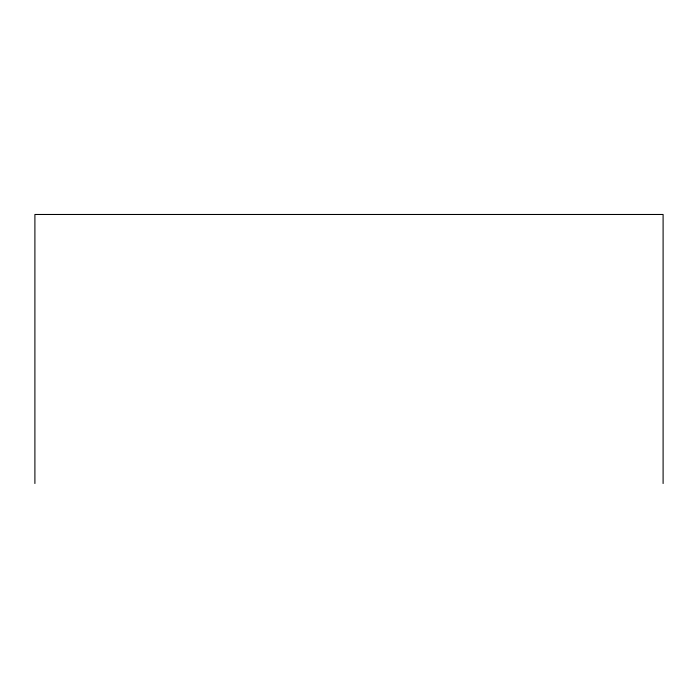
<?xml version="1.0" encoding="UTF-8"?>
<svg xmlns="http://www.w3.org/2000/svg" width="698" height="698" viewBox="0 0 698 698"><rect width="100%" height="100%" fill="white"/><g stroke="black" fill="none" stroke-linecap="round" stroke-linejoin="round"><path stroke-width="1.05" d="M663.1 483.522L663.1 214.478L34.9 214.478L34.9 483.522"/></g></svg>
